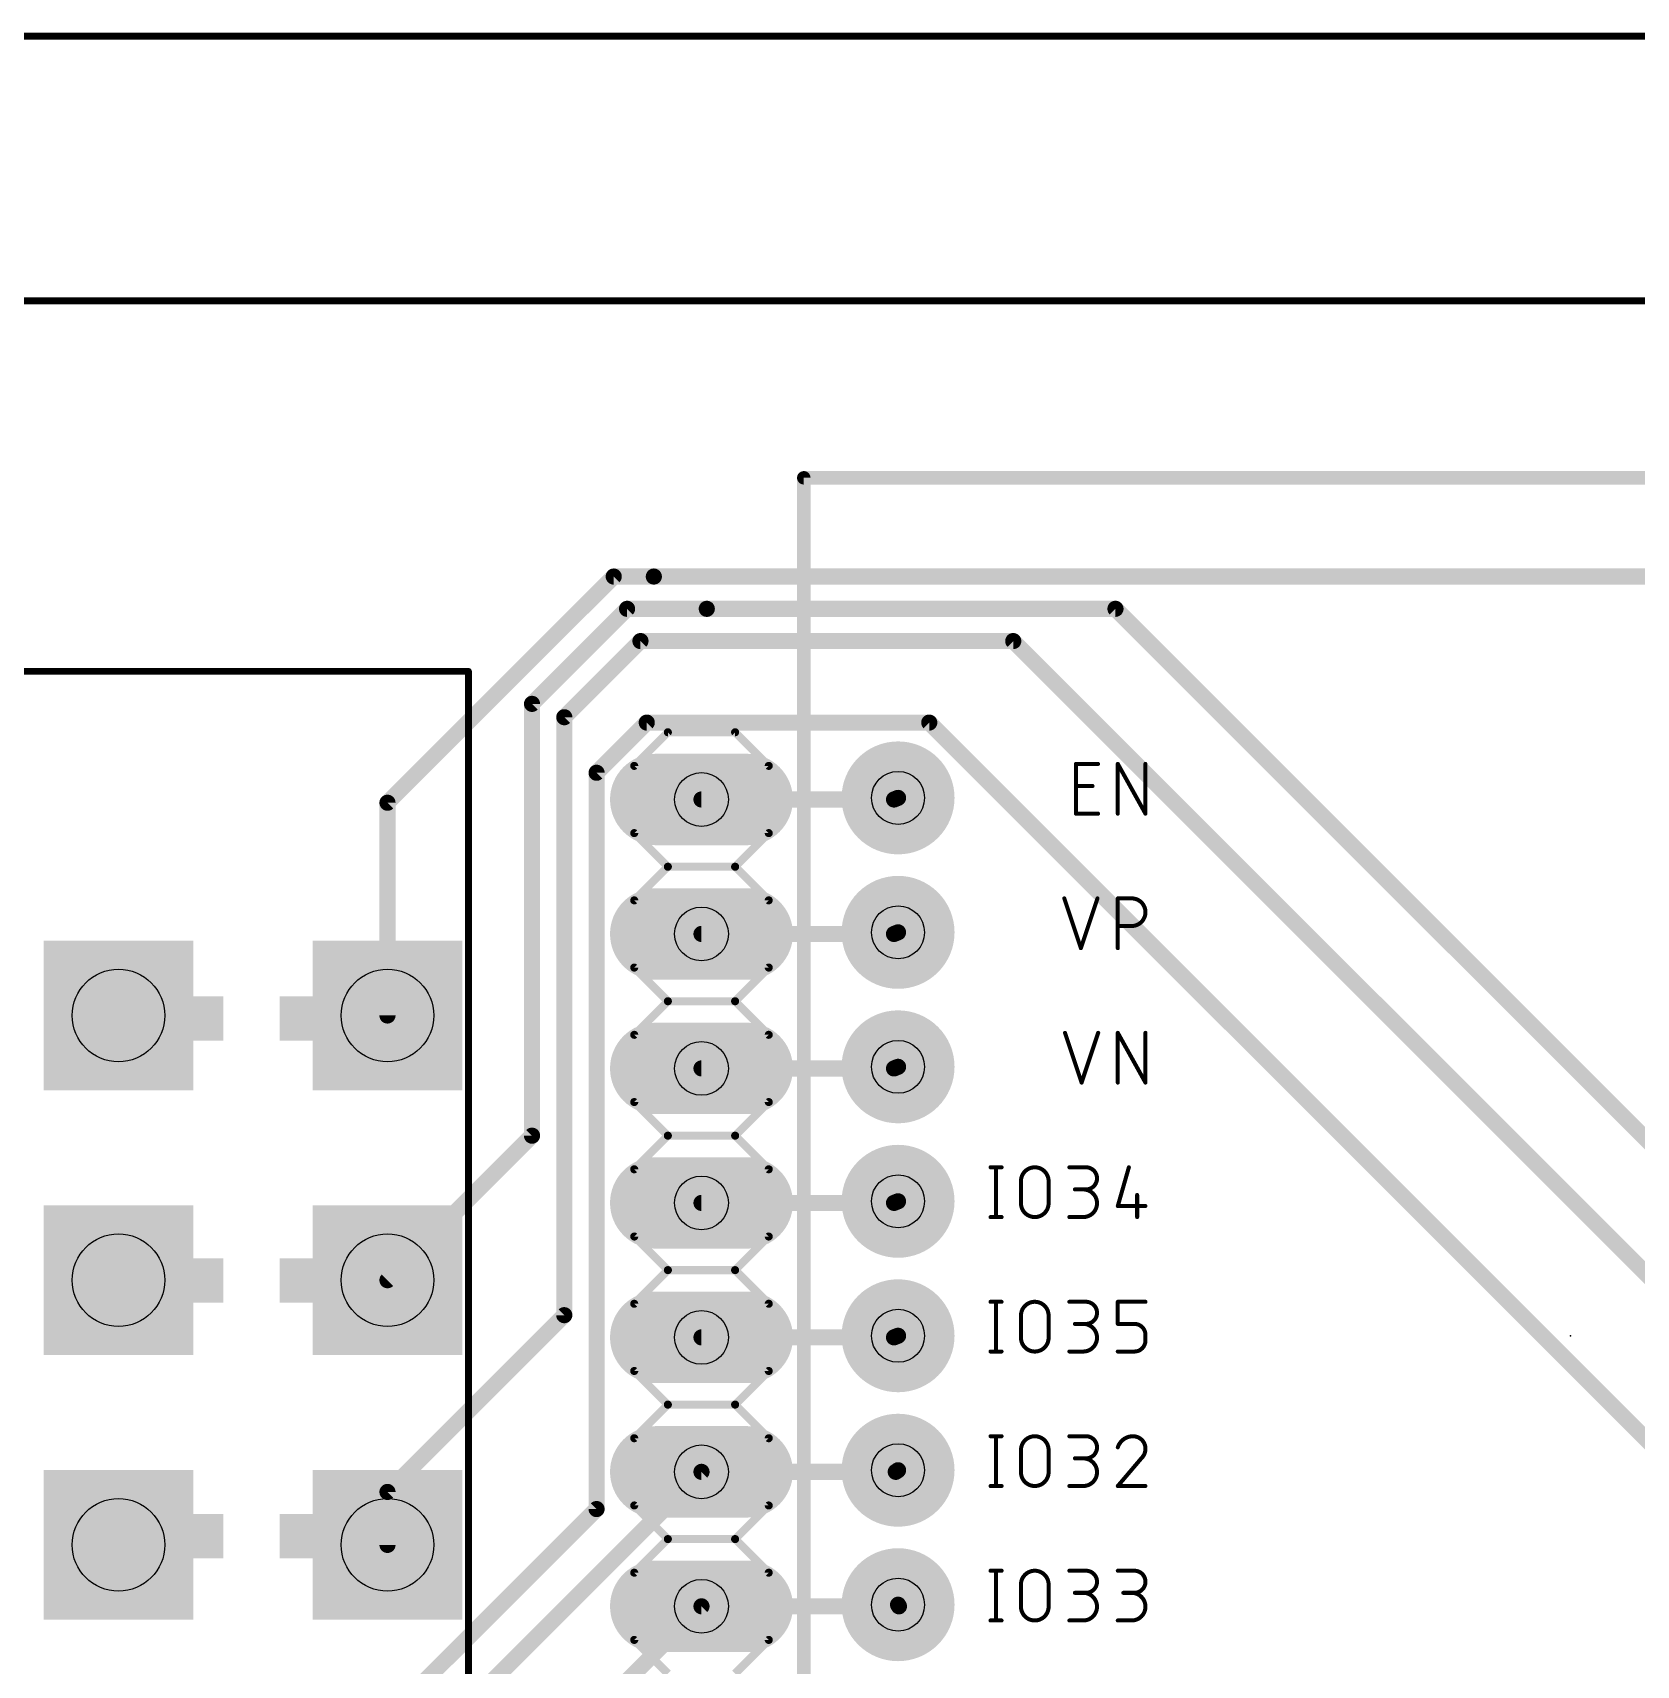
# Model space of a CAD drawing. Extents: x -13 to 157, y -166 to 8.
# Drawn here: x 83.27 to 113.55, y -30.78 to 0.07 of the extents above; entities that cross this region are included whole.
import ezdxf

# ---------------------------------------------------------------- set-up
doc = ezdxf.new("R2010")
doc.units = 0
for name, color, linetype in [('1', 12, 'CONTINUOUS'), ('16', 132, 'CONTINUOUS'), ('17', 110, 'CONTINUOUS'), ('20', 31, 'CONTINUOUS'), ('21', 253, 'CONTINUOUS'), ('23', 53, 'CONTINUOUS'), ('29', 253, 'CONTINUOUS'), ('30', 253, 'CONTINUOUS'), ('32', 253, 'CONTINUOUS'), ('44', 253, 'CONTINUOUS'), ('51', 253, 'CONTINUOUS')]:
    doc.layers.add(name, color=color, linetype=linetype)

# ---------------------------------------------------------------- blocks, each defined once
blk = doc.blocks.new('RECT')
blk.add_solid([(-0.5, -0.5), (0.5, -0.5), (-0.5, 0.5), (0.5, 0.5)])
blk = doc.blocks.new('LONGP100')
at = {"const_width": 1}
blk.add_lwpolyline([(-0.5, 0), (0.5, 0)], dxfattribs=at)
at = {"const_width": 0.5}
for points in [[(-0.5, 0.25, 1), (-0.5, -0.25)], [(0.5, -0.25, 1), (0.5, 0.25)]]:
    blk.add_lwpolyline(points, format="xyb", dxfattribs=at)
blk = doc.blocks.new('SQUAREP')
blk.add_solid([(-0.5, -0.5), (0.5, -0.5), (-0.5, 0.5), (0.5, 0.5)])
blk = doc.blocks.new('ROUNDP')
at = {"const_width": 0.5}
blk.add_lwpolyline([(0, -0.25, 1), (0, 0.25, 1), (0, -0.25)], format="xyb", dxfattribs=at)

msp = doc.modelspace()

# ---------------------------------------------------------------- linework, layer by layer
at = {"layer": '1', "const_width": 0.3048}
for points in [[(95.9, -14.42), (99.5358, -14.42)], [(99.6119, -14.3896), (99.5358, -14.42)], [(95.9, -16.96), (99.5358, -16.96)], [(99.6119, -16.9296), (99.5358, -16.96)], [(95.9, -19.5), (99.5358, -19.5)], [(99.6119, -19.4696), (99.5358, -19.5)], [(95.9, -22.04), (99.5358, -22.04)], [(99.6119, -22.0096), (99.5358, -22.04)], [(95.9, -24.58), (99.5358, -24.58)], [(99.6119, -24.5496), (99.5358, -24.58)], [(95.9, -27.12), (99.5685, -27.12)], [(99.6119, -27.0896), (99.5685, -27.12)], [(95.9, -29.66), (99.6288, -29.66)], [(99.6288, -29.66), (99.6119, -29.6296)]]:
    msp.add_lwpolyline(points, dxfattribs=at)
at = {"layer": '1', "const_width": 0.1524}
for points in [[(95.9, -14.3438, 1), (95.9, -14.4962)], [(99.5076, -14.3492, 1), (99.5641, -14.4908)], [(99.5358, -14.4962, 1), (99.5358, -14.3438)], [(99.6401, -14.4604, 1), (99.5836, -14.3189)], [(95.9, -16.8838, 1), (95.9, -17.0362)], [(99.5076, -16.8892, 1), (99.5641, -17.0308)], [(99.5358, -17.0362, 1), (99.5358, -16.8838)], [(99.6401, -17.0004, 1), (99.5836, -16.8589)], [(95.9, -19.4238, 1), (95.9, -19.5762)], [(99.5076, -19.4292, 1), (99.5641, -19.5708)], [(99.5358, -19.5762, 1), (99.5358, -19.4238)], [(99.6401, -19.5404, 1), (99.5836, -19.3989)], [(95.9, -21.9638, 1), (95.9, -22.1162)], [(99.5076, -21.9692, 1), (99.5641, -22.1108)], [(99.5358, -22.1162, 1), (99.5358, -21.9638)], [(99.6401, -22.0804, 1), (99.5836, -21.9389)], [(95.9, -24.5038, 1), (95.9, -24.6562)], [(99.5076, -24.5092, 1), (99.5641, -24.6508)], [(99.5358, -24.6562, 1), (99.5358, -24.5038)], [(99.6401, -24.6204, 1), (99.5836, -24.4789)], [(95.9, -27.0438, 1), (95.9, -27.1962)], [(99.5248, -27.0576, 1), (99.6123, -27.1824)], [(99.6556, -27.1521, 1), (99.5682, -27.0272)], [(99.5685, -27.1962, 1), (99.5685, -27.0438)], [(95.9, -29.5838, 1), (95.9, -29.7362)], [(99.6785, -29.5926, 1), (99.5453, -29.6667)], [(99.5622, -29.697, 1), (99.6954, -29.623)], [(99.6288, -29.7362, 1), (99.6288, -29.5838)]]:
    msp.add_lwpolyline(points, format="xyb", dxfattribs=at)
at = {"layer": '16', "const_width": 0.3048}
for points in [[(89.97, -14.4811), (94.2425, -10.2086)], [(94.2425, -10.2086), (95, -10.2086)], [(115.8081, -10.2086), (95, -10.2086)], [(92.6996, -12.6136), (94.495, -10.8182)], [(94.495, -10.8182), (96, -10.8182)], [(103.7177, -10.8182), (96, -10.8182)], [(120.0493, -27.1498), (103.7177, -10.8182)], [(93.3092, -12.8661), (94.7475, -11.4278)], [(101.7873, -11.4278), (94.7475, -11.4278)], [(120.0493, -29.6898), (101.7873, -11.4278)], [(92.6996, -20.7704), (92.6996, -12.6136)], [(93.3092, -24.1608), (93.3092, -12.8661)], [(94.8665, -12.9672), (93.9188, -13.915)], [(100.2011, -12.9672), (94.8665, -12.9672)], [(120.1493, -32.9155), (100.2011, -12.9672)], [(93.9188, -13.915), (93.9188, -27.8228)], [(89.97, -18.5), (89.97, -14.4811)], [(89.97, -23.5), (92.6996, -20.7704)], [(93.3092, -24.1608), (89.97, -27.5)], [(95.9, -27.12), (91.9, -31.12)], [(89.97, -28.5), (89.97, -27.5)], [(93.9188, -27.8228), (89.97, -31.7716)], [(95.9, -29.66), (92.5096, -33.0504)]]:
    msp.add_lwpolyline(points, dxfattribs=at)
at = {"layer": '16', "const_width": 0.1524}
for points in [[(94.2425, -10.1324, 1), (94.2425, -10.2848)], [(94.2964, -10.2625, 1), (94.1886, -10.1547)], [(95, -10.1324, 1), (95, -10.2848)], [(95, -10.2848, 1), (95, -10.1324)], [(94.495, -10.742, 1), (94.495, -10.8944)], [(94.5489, -10.8721, 1), (94.4411, -10.7643)], [(96, -10.742, 1), (96, -10.8944)], [(96, -10.8944, 1), (96, -10.742)], [(103.7716, -10.7643, 1), (103.6638, -10.8721)], [(103.7177, -10.8944, 1), (103.7177, -10.742)], [(94.7475, -11.3516, 1), (94.7475, -11.504)], [(94.8014, -11.4817, 1), (94.6936, -11.3739)], [(101.8412, -11.3739, 1), (101.7334, -11.4817)], [(101.7873, -11.504, 1), (101.7873, -11.3516)], [(92.7758, -12.6136, 1), (92.6234, -12.6136)], [(92.6457, -12.5597, 1), (92.7535, -12.6675)], [(93.3854, -12.8661, 1), (93.233, -12.8661)], [(93.2553, -12.8122, 1), (93.3631, -12.92)], [(94.8665, -12.891, 1), (94.8665, -13.0434)], [(94.9204, -13.0211, 1), (94.8127, -12.9134)], [(100.2549, -12.9134, 1), (100.1472, -13.0211)], [(100.2011, -13.0434, 1), (100.2011, -12.891)], [(93.995, -13.915, 1), (93.8426, -13.915)], [(93.8649, -13.8611, 1), (93.9727, -13.9689)], [(90.0462, -14.4811, 1), (89.8938, -14.4811)], [(89.9161, -14.4272, 1), (90.0239, -14.535)], [(89.8938, -18.5, 1), (90.0462, -18.5)], [(92.7535, -20.8243, 1), (92.6457, -20.7165)], [(92.6234, -20.7704, 1), (92.7758, -20.7704)], [(89.9161, -23.4461, 1), (90.0239, -23.5539)], [(93.3631, -24.2147, 1), (93.2553, -24.1069)], [(93.233, -24.1608, 1), (93.3854, -24.1608)], [(95.9539, -27.1739, 1), (95.8461, -27.0661)], [(90.0462, -27.5, 1), (89.8938, -27.5)], [(89.9161, -27.4461, 1), (90.0239, -27.5539)], [(93.8426, -27.8228, 1), (93.995, -27.8228)], [(93.9727, -27.8767, 1), (93.8649, -27.7689)], [(89.8938, -28.5, 1), (90.0462, -28.5)], [(95.9539, -29.7139, 1), (95.8461, -29.6061)]]:
    msp.add_lwpolyline(points, format="xyb", dxfattribs=at)
at = {"layer": '20'}
msp.add_line((132, 0), (0, 0), dxfattribs=at)
at = {"layer": '21'}
for points, const_width in [([(97.832, -60.3438), (97.832, -8.3438)], 0.254), ([(97.832, -8.3438), (126.748, -8.3438)], 0.254), ([(15.5, -12), (91.5, -12)], 0.127), ([(91.5, -52.032), (91.5, -12)], 0.127), ([(94.63, -13.785), (95.265, -13.15)], 0.1524), ([(95.265, -13.15), (96.535, -13.15)], 0.1524), ([(96.535, -13.15), (97.17, -13.785)], 0.1524), ([(94.63, -15.055), (94.63, -13.785)], 0.1524), ([(97.17, -13.785), (97.17, -15.055)], 0.1524), ([(102.9709, -14.6875), (102.9709, -13.7477)], 0.0762), ([(102.9709, -13.7477), (103.3886, -13.7477)], 0.0762), ([(103.7617, -14.6875), (103.7617, -13.7477)], 0.0762), ([(103.7617, -13.7477), (104.2838, -14.6875)], 0.0762), ([(104.2838, -14.6875), (104.2838, -13.7477)], 0.0762), ([(102.9709, -14.1654), (103.2842, -14.1654)], 0.0762), ([(103.3886, -14.6875), (102.9709, -14.6875)], 0.0762), ([(95.265, -15.69), (94.63, -15.055)], 0.1524), ([(97.17, -15.055), (96.535, -15.69)], 0.1524), ([(94.63, -16.325), (95.265, -15.69)], 0.1524), ([(95.265, -15.69), (96.535, -15.69)], 0.1524), ([(96.535, -15.69), (97.17, -16.325)], 0.1524), ([(94.63, -17.595), (94.63, -16.325)], 0.1524), ([(97.17, -16.325), (97.17, -17.595)], 0.1524), ([(102.7515, -16.2877), (103.0647, -17.2275)], 0.0762), ([(103.0647, -17.2275), (103.378, -16.2877)], 0.0762), ([(103.7617, -17.2275), (103.7617, -16.2877)], 0.0762), ([(103.7617, -16.2877), (104.0227, -16.2877)], 0.0762), ([(104.0227, -16.8099), (103.7617, -16.8099)], 0.0762), ([(95.265, -18.23), (94.63, -17.595)], 0.1524), ([(97.17, -17.595), (96.535, -18.23)], 0.1524), ([(94.63, -18.865), (95.265, -18.23)], 0.1524), ([(95.265, -18.23), (96.535, -18.23)], 0.1524), ([(96.535, -18.23), (97.17, -18.865)], 0.1524), ([(94.63, -20.135), (94.63, -18.865)], 0.1524), ([(97.17, -18.865), (97.17, -20.135)], 0.1524), ([(102.7646, -18.8277), (103.0778, -19.7675)], 0.0762), ([(103.0778, -19.7675), (103.3911, -18.8277)], 0.0762), ([(103.7617, -19.7675), (103.7617, -18.8277)], 0.0762), ([(103.7617, -18.8277), (104.2838, -19.7675)], 0.0762), ([(104.2838, -19.7675), (104.2838, -18.8277)], 0.0762), ([(94.63, -20.135), (95.265, -20.77)], 0.1524), ([(96.535, -20.77), (97.17, -20.135)], 0.1524), ([(94.63, -21.405), (95.265, -20.77)], 0.1524), ([(95.265, -20.77), (96.535, -20.77)], 0.1524), ([(96.535, -20.77), (97.17, -21.405)], 0.1524), ([(94.63, -22.675), (94.63, -21.405)], 0.1524), ([(97.17, -21.405), (97.17, -22.675)], 0.1524), ([(101.358, -21.3677), (101.5668, -21.3677)], 0.0762), ([(101.4624, -21.3677), (101.4624, -22.3075)], 0.0762), ([(102.8473, -21.3677), (103.1605, -21.3677)], 0.0762), ([(103.9705, -21.3677), (103.7617, -22.0987)], 0.0762), ([(101.9329, -22.0465), (101.9329, -21.6288)], 0.0762), ([(102.455, -21.6288), (102.455, -22.0465)], 0.0762), ([(103.1605, -21.7854), (102.9517, -21.7854)], 0.0762), ([(104.1271, -21.8899), (104.1271, -22.3075)], 0.0762), ([(103.7617, -22.0987), (104.2838, -22.0987)], 0.0762), ([(101.358, -22.3075), (101.5668, -22.3075)], 0.0762), ([(102.8473, -22.3075), (103.1083, -22.3075)], 0.0762), ([(95.265, -23.31), (94.63, -22.675)], 0.1524), ([(97.17, -22.675), (96.535, -23.31)], 0.1524), ([(94.63, -23.945), (95.265, -23.31)], 0.1524), ([(95.265, -23.31), (96.535, -23.31)], 0.1524), ([(96.535, -23.31), (97.17, -23.945)], 0.1524), ([(94.63, -25.215), (94.63, -23.945)], 0.1524), ([(97.17, -23.945), (97.17, -25.215)], 0.1524), ([(101.358, -23.9077), (101.5668, -23.9077)], 0.0762), ([(101.4624, -23.9077), (101.4624, -24.8475)], 0.0762), ([(102.8473, -23.9077), (103.1605, -23.9077)], 0.0762), ([(103.7617, -24.3254), (103.7617, -23.9077)], 0.0762), ([(103.7617, -23.9077), (104.2838, -23.9077)], 0.0762), ([(101.9329, -24.5865), (101.9329, -24.1688)], 0.0762), ([(102.455, -24.1688), (102.455, -24.5865)], 0.0762), ([(103.1605, -24.3254), (102.9517, -24.3254)], 0.0762), ([(104.0749, -24.3254), (103.7617, -24.3254)], 0.0762), ([(104.2838, -24.6387), (104.2838, -24.5343)], 0.0762), ([(101.358, -24.8475), (101.5668, -24.8475)], 0.0762), ([(102.8473, -24.8475), (103.1083, -24.8475)], 0.0762), ([(103.7617, -24.8475), (104.0749, -24.8475)], 0.0762), ([(95.265, -25.85), (94.63, -25.215)], 0.1524), ([(97.17, -25.215), (96.535, -25.85)], 0.1524), ([(94.63, -26.485), (95.265, -25.85)], 0.1524), ([(95.265, -25.85), (96.535, -25.85)], 0.1524), ([(96.535, -25.85), (97.17, -26.485)], 0.1524), ([(94.63, -27.755), (94.63, -26.485)], 0.1524), ([(97.17, -26.485), (97.17, -27.755)], 0.1524), ([(101.358, -26.4477), (101.5668, -26.4477)], 0.0762), ([(101.4624, -26.4477), (101.4624, -27.3875)], 0.0762), ([(102.8473, -26.4477), (103.1605, -26.4477)], 0.0762), ([(101.9329, -27.1265), (101.9329, -26.7088)], 0.0762), ([(102.455, -26.7088), (102.455, -27.1265)], 0.0762), ([(103.1605, -26.8654), (102.9517, -26.8654)], 0.0762), ([(104.2055, -26.8654), (103.7617, -27.3875)], 0.0762), ([(101.358, -27.3875), (101.5668, -27.3875)], 0.0762), ([(102.8473, -27.3875), (103.1083, -27.3875)], 0.0762), ([(103.7617, -27.3875), (104.2838, -27.3875)], 0.0762), ([(94.63, -27.755), (95.265, -28.39)], 0.1524), ([(96.535, -28.39), (97.17, -27.755)], 0.1524), ([(94.63, -29.025), (95.265, -28.39)], 0.1524), ([(95.265, -28.39), (96.535, -28.39)], 0.1524), ([(96.535, -28.39), (97.17, -29.025)], 0.1524), ([(94.63, -30.295), (94.63, -29.025)], 0.1524), ([(97.17, -29.025), (97.17, -30.295)], 0.1524), ([(101.358, -28.9877), (101.5668, -28.9877)], 0.0762), ([(101.4624, -28.9877), (101.4624, -29.9275)], 0.0762), ([(102.8473, -28.9877), (103.1605, -28.9877)], 0.0762), ([(103.7617, -28.9877), (104.0749, -28.9877)], 0.0762), ([(101.9329, -29.6665), (101.9329, -29.2488)], 0.0762), ([(102.455, -29.2488), (102.455, -29.6665)], 0.0762), ([(103.1605, -29.4054), (102.9517, -29.4054)], 0.0762), ([(104.0749, -29.4054), (103.8661, -29.4054)], 0.0762), ([(101.358, -29.9275), (101.5668, -29.9275)], 0.0762), ([(102.8473, -29.9275), (103.1083, -29.9275)], 0.0762), ([(103.7617, -29.9275), (104.0227, -29.9275)], 0.0762), ([(95.265, -30.93), (94.63, -30.295)], 0.1524), ([(97.17, -30.295), (96.535, -30.93)], 0.1524)]:
    msp.add_lwpolyline(points, dxfattribs=dict(at, const_width=const_width))
for points, const_width in [([(97.8955, -8.3438, 1), (97.7685, -8.3438)], 0.127), ([(97.832, -8.2803, 1), (97.832, -8.4073)], 0.127), ([(91.5318, -12, 1), (91.4682, -12)], 0.0635), ([(91.5, -12.0318, 1), (91.5, -11.9682)], 0.0635), ([(95.265, -13.1119, 1), (95.265, -13.1881)], 0.0762), ([(95.2919, -13.1769, 1), (95.2381, -13.1231)], 0.0762), ([(96.5619, -13.1231, 1), (96.5081, -13.1769)], 0.0762), ([(96.535, -13.1881, 1), (96.535, -13.1119)], 0.0762), ([(94.6681, -13.785, 1), (94.5919, -13.785)], 0.0762), ([(94.6031, -13.7581, 1), (94.6569, -13.8119)], 0.0762), ([(97.2081, -13.785, 1), (97.1319, -13.785)], 0.0762), ([(97.1431, -13.8119, 1), (97.1969, -13.7581)], 0.0762), ([(102.9709, -13.7287, 1), (102.9709, -13.7668)], 0.0381), ([(102.99, -13.7477, 1), (102.9519, -13.7477)], 0.0381), ([(103.3886, -13.7668, 1), (103.3886, -13.7287)], 0.0381), ([(103.7807, -13.7477, 1), (103.7426, -13.7477)], 0.0381), ([(103.7783, -13.7385, 1), (103.745, -13.757)], 0.0381), ([(104.3028, -13.7477, 1), (104.2647, -13.7477)], 0.0381), ([(102.9709, -14.1464, 1), (102.9709, -14.1845)], 0.0381), ([(103.2842, -14.1845, 1), (103.2842, -14.1464)], 0.0381), ([(102.9709, -14.6685, 1), (102.9709, -14.7066)], 0.0381), ([(102.9519, -14.6875, 1), (102.99, -14.6875)], 0.0381), ([(103.3886, -14.7066, 1), (103.3886, -14.6685)], 0.0381), ([(103.7426, -14.6875, 1), (103.7807, -14.6875)], 0.0381), ([(104.2647, -14.6875, 1), (104.3028, -14.6875)], 0.0381), ([(104.2671, -14.6968, 1), (104.3004, -14.6783)], 0.0381), ([(94.5919, -15.055, 1), (94.6681, -15.055)], 0.0762), ([(94.6569, -15.0281, 1), (94.6031, -15.0819)], 0.0762), ([(97.1319, -15.055, 1), (97.2081, -15.055)], 0.0762), ([(97.1969, -15.0819, 1), (97.1431, -15.0281)], 0.0762), ([(95.265, -15.6519, 1), (95.265, -15.7281)], 0.0762), ([(95.2919, -15.7169, 1), (95.2381, -15.6631)], 0.0762), ([(95.2381, -15.7169, 1), (95.2919, -15.6631)], 0.0762), ([(96.5619, -15.6631, 1), (96.5081, -15.7169)], 0.0762), ([(96.5081, -15.6631, 1), (96.5619, -15.7169)], 0.0762), ([(96.535, -15.7281, 1), (96.535, -15.6519)], 0.0762), ([(94.6681, -16.325, 1), (94.5919, -16.325)], 0.0762), ([(94.6031, -16.2981, 1), (94.6569, -16.3519)], 0.0762), ([(97.2081, -16.325, 1), (97.1319, -16.325)], 0.0762), ([(97.1431, -16.3519, 1), (97.1969, -16.2981)], 0.0762), ([(102.7695, -16.2817, 1), (102.7334, -16.2938)], 0.0381), ([(103.3961, -16.2938, 1), (103.3599, -16.2817)], 0.0381), ([(103.7807, -16.2877, 1), (103.7426, -16.2877)], 0.0381), ([(103.7617, -16.2687, 1), (103.7617, -16.3068)], 0.0381), ([(104.0227, -16.8099, 1), (104.0227, -16.2877)], 0.0762), ([(104.0227, -16.2687, 1), (104.0227, -16.3068)], 0.0381), ([(104.0227, -16.3068, 1), (104.0227, -16.2687)], 0.0381), ([(103.7617, -16.7908, 1), (103.7617, -16.8289)], 0.0381), ([(104.0227, -16.7908, 1), (104.0227, -16.8289)], 0.0381), ([(104.0227, -16.8289, 1), (104.0227, -16.7908)], 0.0381), ([(103.0467, -17.2215, 1), (103.0828, -17.2336)], 0.0381), ([(103.0467, -17.2336, 1), (103.0828, -17.2215)], 0.0381), ([(103.7426, -17.2275, 1), (103.7807, -17.2275)], 0.0381), ([(94.5919, -17.595, 1), (94.6681, -17.595)], 0.0762), ([(94.6569, -17.5681, 1), (94.6031, -17.6219)], 0.0762), ([(97.1319, -17.595, 1), (97.2081, -17.595)], 0.0762), ([(97.1969, -17.6219, 1), (97.1431, -17.5681)], 0.0762), ([(95.265, -18.1919, 1), (95.265, -18.2681)], 0.0762), ([(95.2919, -18.2569, 1), (95.2381, -18.2031)], 0.0762), ([(95.2381, -18.2569, 1), (95.2919, -18.2031)], 0.0762), ([(96.5619, -18.2031, 1), (96.5081, -18.2569)], 0.0762), ([(96.5081, -18.2031, 1), (96.5619, -18.2569)], 0.0762), ([(96.535, -18.2681, 1), (96.535, -18.1919)], 0.0762), ([(94.6681, -18.865, 1), (94.5919, -18.865)], 0.0762), ([(94.6031, -18.8381, 1), (94.6569, -18.8919)], 0.0762), ([(97.2081, -18.865, 1), (97.1319, -18.865)], 0.0762), ([(97.1431, -18.8919, 1), (97.1969, -18.8381)], 0.0762), ([(102.7827, -18.8217, 1), (102.7465, -18.8338)], 0.0381), ([(103.4092, -18.8338, 1), (103.373, -18.8217)], 0.0381), ([(103.7807, -18.8277, 1), (103.7426, -18.8277)], 0.0381), ([(103.7783, -18.8185, 1), (103.745, -18.837)], 0.0381), ([(104.3028, -18.8277, 1), (104.2647, -18.8277)], 0.0381), ([(103.0598, -19.7615, 1), (103.0959, -19.7736)], 0.0381), ([(103.0598, -19.7736, 1), (103.0959, -19.7615)], 0.0381), ([(103.7426, -19.7675, 1), (103.7807, -19.7675)], 0.0381), ([(104.2647, -19.7675, 1), (104.3028, -19.7675)], 0.0381), ([(104.2671, -19.7768, 1), (104.3004, -19.7583)], 0.0381), ([(94.5919, -20.135, 1), (94.6681, -20.135)], 0.0762), ([(94.6569, -20.1081, 1), (94.6031, -20.1619)], 0.0762), ([(97.1319, -20.135, 1), (97.2081, -20.135)], 0.0762), ([(97.1969, -20.1619, 1), (97.1431, -20.1081)], 0.0762), ([(95.265, -20.7319, 1), (95.265, -20.8081)], 0.0762), ([(95.2919, -20.7969, 1), (95.2381, -20.7431)], 0.0762), ([(95.2381, -20.7969, 1), (95.2919, -20.7431)], 0.0762), ([(96.5619, -20.7431, 1), (96.5081, -20.7969)], 0.0762), ([(96.5081, -20.7431, 1), (96.5619, -20.7969)], 0.0762), ([(96.535, -20.8081, 1), (96.535, -20.7319)], 0.0762), ([(94.6681, -21.405, 1), (94.5919, -21.405)], 0.0762), ([(94.6031, -21.3781, 1), (94.6569, -21.4319)], 0.0762), ([(97.2081, -21.405, 1), (97.1319, -21.405)], 0.0762), ([(97.1431, -21.4319, 1), (97.1969, -21.3781)], 0.0762), ([(101.358, -21.3487, 1), (101.358, -21.3868)], 0.0381), ([(101.4815, -21.3677, 1), (101.4434, -21.3677)], 0.0381), ([(101.5668, -21.3868, 1), (101.5668, -21.3487)], 0.0381), ([(102.455, -21.6288, 1), (101.9329, -21.6288)], 0.0762), ([(102.8473, -21.3487, 1), (102.8473, -21.3868)], 0.0381), ([(103.1605, -21.7854, 1), (103.1605, -21.3677)], 0.0762), ([(103.1605, -21.3487, 1), (103.1605, -21.3868)], 0.0381), ([(103.1605, -21.3868, 1), (103.1605, -21.3487)], 0.0381), ([(103.9888, -21.373, 1), (103.9522, -21.3625)], 0.0381), ([(101.9519, -21.6288, 1), (101.9138, -21.6288)], 0.0381), ([(101.9138, -21.6288, 1), (101.9519, -21.6288)], 0.0381), ([(102.474, -21.6288, 1), (102.4359, -21.6288)], 0.0381), ([(102.4359, -21.6288, 1), (102.474, -21.6288)], 0.0381), ([(102.9517, -21.7664, 1), (102.9517, -21.8045)], 0.0381), ([(103.1083, -22.3075, 1), (103.1083, -21.7854)], 0.0762), ([(103.1083, -21.7664, 1), (103.1083, -21.8045)], 0.0381), ([(103.1605, -21.7664, 1), (103.1605, -21.8045)], 0.0381), ([(103.1605, -21.8045, 1), (103.1605, -21.7664)], 0.0381), ([(104.1462, -21.8899, 1), (104.1081, -21.8899)], 0.0381), ([(101.9329, -22.0465, 1), (102.455, -22.0465)], 0.0762), ([(101.9519, -22.0465, 1), (101.9138, -22.0465)], 0.0381), ([(101.9138, -22.0465, 1), (101.9519, -22.0465)], 0.0381), ([(102.474, -22.0465, 1), (102.4359, -22.0465)], 0.0381), ([(102.4359, -22.0465, 1), (102.474, -22.0465)], 0.0381), ([(103.7617, -22.0796, 1), (103.7617, -22.1177)], 0.0381), ([(103.7434, -22.0935, 1), (103.78, -22.1039)], 0.0381), ([(104.2838, -22.1177, 1), (104.2838, -22.0796)], 0.0381), ([(101.358, -22.2885, 1), (101.358, -22.3266)], 0.0381), ([(101.4434, -22.3075, 1), (101.4815, -22.3075)], 0.0381), ([(101.5668, -22.3266, 1), (101.5668, -22.2885)], 0.0381), ([(102.8473, -22.2885, 1), (102.8473, -22.3266)], 0.0381), ([(103.1083, -22.2885, 1), (103.1083, -22.3266)], 0.0381), ([(103.1083, -22.3266, 1), (103.1083, -22.2885)], 0.0381), ([(104.1081, -22.3075, 1), (104.1462, -22.3075)], 0.0381), ([(94.5919, -22.675, 1), (94.6681, -22.675)], 0.0762), ([(94.6569, -22.6481, 1), (94.6031, -22.7019)], 0.0762), ([(97.1319, -22.675, 1), (97.2081, -22.675)], 0.0762), ([(97.1969, -22.7019, 1), (97.1431, -22.6481)], 0.0762), ([(95.265, -23.2719, 1), (95.265, -23.3481)], 0.0762), ([(95.2919, -23.3369, 1), (95.2381, -23.2831)], 0.0762), ([(95.2381, -23.3369, 1), (95.2919, -23.2831)], 0.0762), ([(96.5619, -23.2831, 1), (96.5081, -23.3369)], 0.0762), ([(96.5081, -23.2831, 1), (96.5619, -23.3369)], 0.0762), ([(96.535, -23.3481, 1), (96.535, -23.2719)], 0.0762), ([(94.6681, -23.945, 1), (94.5919, -23.945)], 0.0762), ([(94.6031, -23.9181, 1), (94.6569, -23.9719)], 0.0762), ([(97.2081, -23.945, 1), (97.1319, -23.945)], 0.0762), ([(97.1431, -23.9719, 1), (97.1969, -23.9181)], 0.0762), ([(101.358, -23.8887, 1), (101.358, -23.9268)], 0.0381), ([(101.4815, -23.9077, 1), (101.4434, -23.9077)], 0.0381), ([(101.5668, -23.9268, 1), (101.5668, -23.8887)], 0.0381), ([(102.455, -24.1688, 1), (101.9329, -24.1688)], 0.0762), ([(102.8473, -23.8887, 1), (102.8473, -23.9268)], 0.0381), ([(103.1605, -24.3254, 1), (103.1605, -23.9077)], 0.0762), ([(103.1605, -23.8887, 1), (103.1605, -23.9268)], 0.0381), ([(103.1605, -23.9268, 1), (103.1605, -23.8887)], 0.0381), ([(103.7807, -23.9077, 1), (103.7426, -23.9077)], 0.0381), ([(103.7617, -23.8887, 1), (103.7617, -23.9268)], 0.0381), ([(104.2838, -23.9268, 1), (104.2838, -23.8887)], 0.0381), ([(101.9519, -24.1688, 1), (101.9138, -24.1688)], 0.0381), ([(101.9138, -24.1688, 1), (101.9519, -24.1688)], 0.0381), ([(102.474, -24.1688, 1), (102.4359, -24.1688)], 0.0381), ([(102.4359, -24.1688, 1), (102.474, -24.1688)], 0.0381), ([(102.9517, -24.3064, 1), (102.9517, -24.3445)], 0.0381), ([(103.1083, -24.8475, 1), (103.1083, -24.3254)], 0.0762), ([(103.1083, -24.3064, 1), (103.1083, -24.3445)], 0.0381), ([(103.1605, -24.3064, 1), (103.1605, -24.3445)], 0.0381), ([(103.1605, -24.3445, 1), (103.1605, -24.3064)], 0.0381), ([(103.7617, -24.3064, 1), (103.7617, -24.3445)], 0.0381), ([(103.7426, -24.3254, 1), (103.7807, -24.3254)], 0.0381), ([(104.2838, -24.5343, 0.4142), (104.0749, -24.3254)], 0.0762), ([(104.0749, -24.3064, 1), (104.0749, -24.3445)], 0.0381), ([(104.0749, -24.3445, 1), (104.0749, -24.3064)], 0.0381), ([(101.9329, -24.5865, 1), (102.455, -24.5865)], 0.0762), ([(101.9519, -24.5865, 1), (101.9138, -24.5865)], 0.0381), ([(101.9138, -24.5865, 1), (101.9519, -24.5865)], 0.0381), ([(102.474, -24.5865, 1), (102.4359, -24.5865)], 0.0381), ([(102.4359, -24.5865, 1), (102.474, -24.5865)], 0.0381), ([(104.0749, -24.8475, 0.4142), (104.2838, -24.6387)], 0.0762), ([(104.3028, -24.5343, 1), (104.2647, -24.5343)], 0.0381), ([(104.2647, -24.5343, 1), (104.3028, -24.5343)], 0.0381), ([(104.3028, -24.6387, 1), (104.2647, -24.6387)], 0.0381), ([(104.2647, -24.6387, 1), (104.3028, -24.6387)], 0.0381), ([(101.358, -24.8285, 1), (101.358, -24.8666)], 0.0381), ([(101.4434, -24.8475, 1), (101.4815, -24.8475)], 0.0381), ([(101.5668, -24.8666, 1), (101.5668, -24.8285)], 0.0381), ([(102.8473, -24.8285, 1), (102.8473, -24.8666)], 0.0381), ([(103.1083, -24.8285, 1), (103.1083, -24.8666)], 0.0381), ([(103.1083, -24.8666, 1), (103.1083, -24.8285)], 0.0381), ([(103.7617, -24.8285, 1), (103.7617, -24.8666)], 0.0381), ([(104.0749, -24.8285, 1), (104.0749, -24.8666)], 0.0381), ([(104.0749, -24.8666, 1), (104.0749, -24.8285)], 0.0381), ([(94.5919, -25.215, 1), (94.6681, -25.215)], 0.0762), ([(94.6569, -25.1881, 1), (94.6031, -25.2419)], 0.0762), ([(97.1319, -25.215, 1), (97.2081, -25.215)], 0.0762), ([(97.1969, -25.2419, 1), (97.1431, -25.1881)], 0.0762), ([(95.265, -25.8119, 1), (95.265, -25.8881)], 0.0762), ([(95.2919, -25.8769, 1), (95.2381, -25.8231)], 0.0762), ([(95.2381, -25.8769, 1), (95.2919, -25.8231)], 0.0762), ([(96.5619, -25.8231, 1), (96.5081, -25.8769)], 0.0762), ([(96.5081, -25.8231, 1), (96.5619, -25.8769)], 0.0762), ([(96.535, -25.8881, 1), (96.535, -25.8119)], 0.0762), ([(94.6681, -26.485, 1), (94.5919, -26.485)], 0.0762), ([(94.6031, -26.4581, 1), (94.6569, -26.5119)], 0.0762), ([(97.2081, -26.485, 1), (97.1319, -26.485)], 0.0762), ([(97.1431, -26.5119, 1), (97.1969, -26.4581)], 0.0762), ([(101.358, -26.4287, 1), (101.358, -26.4668)], 0.0381), ([(101.4815, -26.4477, 1), (101.4434, -26.4477)], 0.0381), ([(101.5668, -26.4668, 1), (101.5668, -26.4287)], 0.0381), ([(102.455, -26.7088, 1), (101.9329, -26.7088)], 0.0762), ([(102.8473, -26.4287, 1), (102.8473, -26.4668)], 0.0381), ([(103.1605, -26.8654, 1), (103.1605, -26.4477)], 0.0762), ([(103.1605, -26.4287, 1), (103.1605, -26.4668)], 0.0381), ([(103.1605, -26.4668, 1), (103.1605, -26.4287)], 0.0381), ([(104.0488, -26.4477, 0.3252), (103.7617, -26.6566)], 0.0762), ([(104.2838, -26.6827, 0.4142), (104.0488, -26.4477)], 0.0762), ([(104.0488, -26.4287, 1), (104.0488, -26.4668)], 0.0381), ([(104.0488, -26.4668, 1), (104.0488, -26.4287)], 0.0381), ([(101.9519, -26.7088, 1), (101.9138, -26.7088)], 0.0381), ([(101.9138, -26.7088, 1), (101.9519, -26.7088)], 0.0381), ([(102.474, -26.7088, 1), (102.4359, -26.7088)], 0.0381), ([(102.4359, -26.7088, 1), (102.474, -26.7088)], 0.0381), ([(102.9517, -26.8464, 1), (102.9517, -26.8845)], 0.0381), ([(103.1083, -27.3875, 1), (103.1083, -26.8654)], 0.0762), ([(103.1083, -26.8464, 1), (103.1083, -26.8845)], 0.0381), ([(103.1605, -26.8464, 1), (103.1605, -26.8845)], 0.0381), ([(103.1605, -26.8845, 1), (103.1605, -26.8464)], 0.0381), ([(103.7435, -26.6507, 1), (103.7798, -26.6625)], 0.0381), ([(104.2055, -26.8654, 0.2053), (104.2838, -26.6827)], 0.0762), ([(104.22, -26.8778, 1), (104.191, -26.8531)], 0.0381), ([(104.3028, -26.6827, 1), (104.2647, -26.6827)], 0.0381), ([(104.2647, -26.6827, 1), (104.3028, -26.6827)], 0.0381), ([(101.9329, -27.1265, 1), (102.455, -27.1265)], 0.0762), ([(101.9519, -27.1265, 1), (101.9138, -27.1265)], 0.0381), ([(101.9138, -27.1265, 1), (101.9519, -27.1265)], 0.0381), ([(102.474, -27.1265, 1), (102.4359, -27.1265)], 0.0381), ([(102.4359, -27.1265, 1), (102.474, -27.1265)], 0.0381), ([(104.1923, -26.8516, 1), (104.2186, -26.8792)], 0.0381), ([(101.358, -27.3685, 1), (101.358, -27.4066)], 0.0381), ([(101.4434, -27.3875, 1), (101.4815, -27.3875)], 0.0381), ([(101.5668, -27.4066, 1), (101.5668, -27.3685)], 0.0381), ([(102.8473, -27.3685, 1), (102.8473, -27.4066)], 0.0381), ([(103.1083, -27.3685, 1), (103.1083, -27.4066)], 0.0381), ([(103.1083, -27.4066, 1), (103.1083, -27.3685)], 0.0381), ([(103.7617, -27.3685, 1), (103.7617, -27.4066)], 0.0381), ([(103.7472, -27.3752, 1), (103.7762, -27.3999)], 0.0381), ([(104.2838, -27.4066, 1), (104.2838, -27.3685)], 0.0381), ([(94.5919, -27.755, 1), (94.6681, -27.755)], 0.0762), ([(94.6569, -27.7281, 1), (94.6031, -27.7819)], 0.0762), ([(97.1319, -27.755, 1), (97.2081, -27.755)], 0.0762), ([(97.1969, -27.7819, 1), (97.1431, -27.7281)], 0.0762), ([(95.265, -28.3519, 1), (95.265, -28.4281)], 0.0762), ([(95.2919, -28.4169, 1), (95.2381, -28.3631)], 0.0762), ([(95.2381, -28.4169, 1), (95.2919, -28.3631)], 0.0762), ([(96.5619, -28.3631, 1), (96.5081, -28.4169)], 0.0762), ([(96.5081, -28.3631, 1), (96.5619, -28.4169)], 0.0762), ([(96.535, -28.4281, 1), (96.535, -28.3519)], 0.0762), ([(94.6681, -29.025, 1), (94.5919, -29.025)], 0.0762), ([(94.6031, -28.9981, 1), (94.6569, -29.0519)], 0.0762), ([(97.2081, -29.025, 1), (97.1319, -29.025)], 0.0762), ([(97.1431, -29.0519, 1), (97.1969, -28.9981)], 0.0762), ([(101.358, -28.9687, 1), (101.358, -29.0068)], 0.0381), ([(101.4815, -28.9877, 1), (101.4434, -28.9877)], 0.0381), ([(101.5668, -29.0068, 1), (101.5668, -28.9687)], 0.0381), ([(102.455, -29.2488, 1), (101.9329, -29.2488)], 0.0762), ([(102.8473, -28.9687, 1), (102.8473, -29.0068)], 0.0381), ([(103.1605, -29.4054, 1), (103.1605, -28.9877)], 0.0762), ([(103.1605, -28.9687, 1), (103.1605, -29.0068)], 0.0381), ([(103.1605, -29.0068, 1), (103.1605, -28.9687)], 0.0381), ([(103.7617, -28.9687, 1), (103.7617, -29.0068)], 0.0381), ([(104.0749, -29.4054, 1), (104.0749, -28.9877)], 0.0762), ([(104.0749, -28.9687, 1), (104.0749, -29.0068)], 0.0381), ([(104.0749, -29.0068, 1), (104.0749, -28.9687)], 0.0381), ([(101.9519, -29.2488, 1), (101.9138, -29.2488)], 0.0381), ([(101.9138, -29.2488, 1), (101.9519, -29.2488)], 0.0381), ([(102.474, -29.2488, 1), (102.4359, -29.2488)], 0.0381), ([(102.4359, -29.2488, 1), (102.474, -29.2488)], 0.0381), ([(102.9517, -29.3864, 1), (102.9517, -29.4245)], 0.0381), ([(103.1083, -29.9275, 1), (103.1083, -29.4054)], 0.0762), ([(103.1083, -29.3864, 1), (103.1083, -29.4245)], 0.0381), ([(103.1605, -29.3864, 1), (103.1605, -29.4245)], 0.0381), ([(103.1605, -29.4245, 1), (103.1605, -29.3864)], 0.0381), ([(103.8661, -29.3864, 1), (103.8661, -29.4245)], 0.0381), ([(104.0227, -29.9275, 1), (104.0227, -29.4054)], 0.0762), ([(104.0227, -29.3864, 1), (104.0227, -29.4245)], 0.0381), ([(104.0749, -29.3864, 1), (104.0749, -29.4245)], 0.0381), ([(104.0749, -29.4245, 1), (104.0749, -29.3864)], 0.0381), ([(101.358, -29.9085, 1), (101.358, -29.9466)], 0.0381), ([(101.4434, -29.9275, 1), (101.4815, -29.9275)], 0.0381), ([(101.5668, -29.9466, 1), (101.5668, -29.9085)], 0.0381), ([(101.9329, -29.6665, 1), (102.455, -29.6665)], 0.0762), ([(101.9519, -29.6665, 1), (101.9138, -29.6665)], 0.0381), ([(101.9138, -29.6665, 1), (101.9519, -29.6665)], 0.0381), ([(102.474, -29.6665, 1), (102.4359, -29.6665)], 0.0381), ([(102.4359, -29.6665, 1), (102.474, -29.6665)], 0.0381), ([(102.8473, -29.9085, 1), (102.8473, -29.9466)], 0.0381), ([(103.1083, -29.9085, 1), (103.1083, -29.9466)], 0.0381), ([(103.1083, -29.9466, 1), (103.1083, -29.9085)], 0.0381), ([(103.7617, -29.9085, 1), (103.7617, -29.9466)], 0.0381), ([(104.0227, -29.9085, 1), (104.0227, -29.9466)], 0.0381), ([(104.0227, -29.9466, 1), (104.0227, -29.9085)], 0.0381), ([(94.6569, -30.2681, 1), (94.6031, -30.3219)], 0.0762), ([(97.1969, -30.3219, 1), (97.1431, -30.2681)], 0.0762), ([(94.5919, -30.295, 1), (94.6681, -30.295)], 0.0762), ([(97.1319, -30.295, 1), (97.2081, -30.295)], 0.0762)]:
    msp.add_lwpolyline(points, format="xyb", dxfattribs=dict(at, const_width=const_width))
at = {"layer": '23'}
msp.add_point((112.31, -24.5498), dxfattribs=at)
at = {"layer": '44'}
for centre, radius in [((95.9, -14.42), 0.508), ((99.6119, -14.3896), 0.5), ((95.9, -16.96), 0.508), ((99.6119, -16.9296), 0.5), ((84.89, -18.5), 0.875), ((89.97, -18.5), 0.875), ((95.9, -19.5), 0.508), ((99.6119, -19.4696), 0.5), ((95.9, -22.04), 0.508), ((99.6119, -22.0096), 0.5), ((84.89, -23.5), 0.875), ((89.97, -23.5), 0.875), ((99.6119, -24.5496), 0.5), ((95.9, -24.58), 0.508), ((95.9, -27.12), 0.508), ((99.6119, -27.0896), 0.5), ((84.89, -28.5), 0.875), ((89.97, -28.5), 0.875), ((95.9, -29.66), 0.508), ((99.6119, -29.6296), 0.5)]:
    msp.add_circle(centre, radius, dxfattribs=at)
at = {"layer": '51', "const_width": 0.13}
for points in [[(0, 0), (145.46, 0)], [(0, -5), (145.46, -5)]]:
    msp.add_lwpolyline(points, dxfattribs=at)

# ---------------------------------------------------------------- block references
at = {"layer": '16', "xscale": 0.762, "yscale": 0.635, "rotation": 180}
for p in [(86.385, -18.554), (88.417, -18.554), (86.385, -23.507), (88.417, -23.507), (86.385, -28.333), (88.417, -28.333)]:
    msp.add_blockref('RECT', p, dxfattribs=at)
at = {"layer": '17'}
for name, p, xscale, yscale, rotation in [('ROUNDP', (99.6119, -14.3896), 1.9304, 1.9304, 90), ('ROUNDP', (99.6119, -14.3896), 1.9304, 1.9304, 90), ('LONGP100', (95.9, -14.42), 1.524, 1.524, 180), ('LONGP100', (95.9, -14.42), 1.524, 1.524, 180), ('ROUNDP', (99.6119, -16.9296), 1.9304, 1.9304, 90), ('ROUNDP', (99.6119, -16.9296), 1.9304, 1.9304, 90), ('LONGP100', (95.9, -16.96), 1.524, 1.524, 180), ('LONGP100', (95.9, -16.96), 1.524, 1.524, 180), ('SQUAREP', (84.89, -18.5), 2.625, 2.625, 90), ('SQUAREP', (84.89, -18.5), 2.625, 2.625, 90), ('SQUAREP', (89.97, -18.5), 2.625, 2.625, 90), ('SQUAREP', (89.97, -18.5), 2.625, 2.625, 90), ('LONGP100', (95.9, -19.5), 1.524, 1.524, 180), ('LONGP100', (95.9, -19.5), 1.524, 1.524, 180), ('ROUNDP', (99.6119, -19.4696), 1.9304, 1.9304, 90), ('ROUNDP', (99.6119, -19.4696), 1.9304, 1.9304, 90), ('LONGP100', (95.9, -22.04), 1.524, 1.524, 180), ('LONGP100', (95.9, -22.04), 1.524, 1.524, 180), ('ROUNDP', (99.6119, -22.0096), 1.9304, 1.9304, 90), ('ROUNDP', (99.6119, -22.0096), 1.9304, 1.9304, 90), ('SQUAREP', (84.89, -23.5), 2.625, 2.625, 90), ('SQUAREP', (84.89, -23.5), 2.625, 2.625, 90), ('SQUAREP', (89.97, -23.5), 2.625, 2.625, 90), ('SQUAREP', (89.97, -23.5), 2.625, 2.625, 90), ('ROUNDP', (99.6119, -24.5496), 1.9304, 1.9304, 90), ('ROUNDP', (99.6119, -24.5496), 1.9304, 1.9304, 90), ('LONGP100', (95.9, -24.58), 1.524, 1.524, 180), ('LONGP100', (95.9, -24.58), 1.524, 1.524, 180), ('ROUNDP', (99.6119, -27.0896), 1.9304, 1.9304, 90), ('ROUNDP', (99.6119, -27.0896), 1.9304, 1.9304, 90), ('LONGP100', (95.9, -27.12), 1.524, 1.524, 180), ('LONGP100', (95.9, -27.12), 1.524, 1.524, 180), ('SQUAREP', (84.89, -28.5), 2.625, 2.625, 90), ('SQUAREP', (84.89, -28.5), 2.625, 2.625, 90), ('SQUAREP', (89.97, -28.5), 2.625, 2.625, 90), ('SQUAREP', (89.97, -28.5), 2.625, 2.625, 90), ('ROUNDP', (99.6119, -29.6296), 1.9304, 1.9304, 90), ('ROUNDP', (99.6119, -29.6296), 1.9304, 1.9304, 90), ('LONGP100', (95.9, -29.66), 1.524, 1.524, 180), ('LONGP100', (95.9, -29.66), 1.524, 1.524, 180)]:
    msp.add_blockref(name, p, dxfattribs=dict(at, xscale=xscale, yscale=yscale, rotation=rotation))
at = {"layer": '29'}
for name, p, xscale, yscale, rotation in [('LONGP100', (95.9, -14.42), 1.7272, 1.7272, 180), ('ROUNDP', (99.6119, -14.3896), 2.1336, 2.1336, 90), ('ROUNDP', (99.6119, -16.9296), 2.1336, 2.1336, 90), ('LONGP100', (95.9, -16.96), 1.7272, 1.7272, 180), ('SQUAREP', (84.89, -18.5), 2.8282, 2.8282, 90), ('SQUAREP', (89.97, -18.5), 2.8282, 2.8282, 90), ('ROUNDP', (99.6119, -19.4696), 2.1336, 2.1336, 90), ('LONGP100', (95.9, -19.5), 1.7272, 1.7272, 180), ('ROUNDP', (99.6119, -22.0096), 2.1336, 2.1336, 90), ('LONGP100', (95.9, -22.04), 1.7272, 1.7272, 180), ('SQUAREP', (84.89, -23.5), 2.8282, 2.8282, 90), ('SQUAREP', (89.97, -23.5), 2.8282, 2.8282, 90), ('LONGP100', (95.9, -24.58), 1.7272, 1.7272, 180), ('ROUNDP', (99.6119, -24.5496), 2.1336, 2.1336, 90), ('ROUNDP', (99.6119, -27.0896), 2.1336, 2.1336, 90), ('LONGP100', (95.9, -27.12), 1.7272, 1.7272, 180), ('SQUAREP', (84.89, -28.5), 2.8282, 2.8282, 90), ('SQUAREP', (89.97, -28.5), 2.8282, 2.8282, 90), ('ROUNDP', (99.6119, -29.6296), 2.1336, 2.1336, 90), ('LONGP100', (95.9, -29.66), 1.7272, 1.7272, 180)]:
    msp.add_blockref(name, p, dxfattribs=dict(at, xscale=xscale, yscale=yscale, rotation=rotation))
at = {"layer": '30'}
for name, p, xscale, yscale, rotation in [('LONGP100', (95.9, -14.42), 1.7272, 1.7272, 180), ('ROUNDP', (99.6119, -14.3896), 2.1336, 2.1336, 90), ('ROUNDP', (99.6119, -16.9296), 2.1336, 2.1336, 90), ('LONGP100', (95.9, -16.96), 1.7272, 1.7272, 180), ('SQUAREP', (84.89, -18.5), 2.8282, 2.8282, 90), ('SQUAREP', (89.97, -18.5), 2.8282, 2.8282, 90), ('RECT', (86.385, -18.554), 0.9652, 0.8382, 180), ('RECT', (88.417, -18.554), 0.9652, 0.8382, 180), ('ROUNDP', (99.6119, -19.4696), 2.1336, 2.1336, 90), ('LONGP100', (95.9, -19.5), 1.7272, 1.7272, 180), ('ROUNDP', (99.6119, -22.0096), 2.1336, 2.1336, 90), ('LONGP100', (95.9, -22.04), 1.7272, 1.7272, 180), ('SQUAREP', (84.89, -23.5), 2.8282, 2.8282, 90), ('SQUAREP', (89.97, -23.5), 2.8282, 2.8282, 90), ('RECT', (86.385, -23.507), 0.9652, 0.8382, 180), ('RECT', (88.417, -23.507), 0.9652, 0.8382, 180), ('LONGP100', (95.9, -24.58), 1.7272, 1.7272, 180), ('ROUNDP', (99.6119, -24.5496), 2.1336, 2.1336, 90), ('ROUNDP', (99.6119, -27.0896), 2.1336, 2.1336, 90), ('LONGP100', (95.9, -27.12), 1.7272, 1.7272, 180), ('SQUAREP', (84.89, -28.5), 2.8282, 2.8282, 90), ('SQUAREP', (89.97, -28.5), 2.8282, 2.8282, 90), ('RECT', (86.385, -28.333), 0.9652, 0.8382, 180), ('RECT', (88.417, -28.333), 0.9652, 0.8382, 180), ('ROUNDP', (99.6119, -29.6296), 2.1336, 2.1336, 90), ('LONGP100', (95.9, -29.66), 1.7272, 1.7272, 180)]:
    msp.add_blockref(name, p, dxfattribs=dict(at, xscale=xscale, yscale=yscale, rotation=rotation))
at = {"layer": '32', "xscale": 0.762, "yscale": 0.635, "rotation": 180}
for p in [(86.385, -18.554), (88.417, -18.554), (86.385, -23.507), (88.417, -23.507), (86.385, -28.333), (88.417, -28.333)]:
    msp.add_blockref('RECT', p, dxfattribs=at)
at = {"layer": '51', "xscale": 0.508, "yscale": 0.508, "rotation": 90}
for p in [(95.9, -14.42), (95.9, -16.96), (95.9, -19.5), (95.9, -22.04), (95.9, -24.58), (95.9, -27.12), (95.9, -29.66)]:
    msp.add_blockref('RECT', p, dxfattribs=at)

doc.saveas('drawing.dxf')
